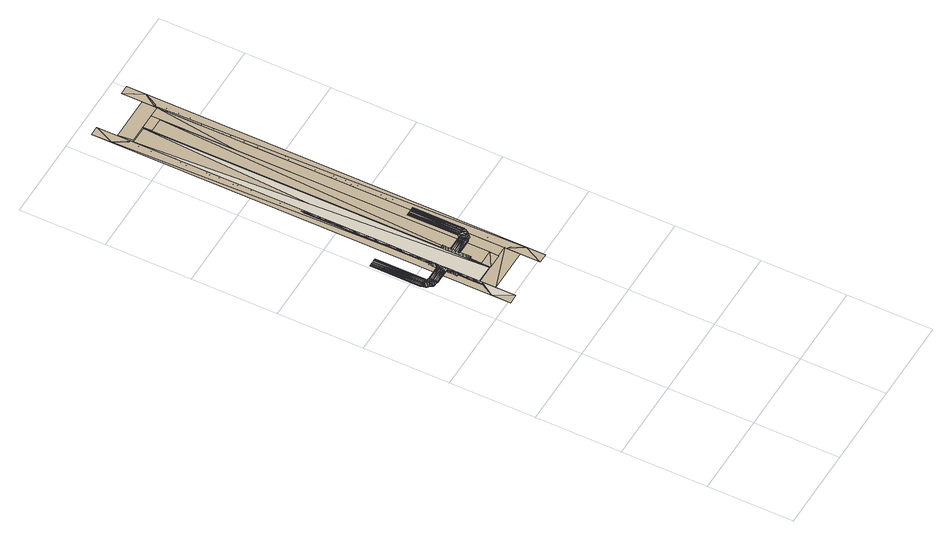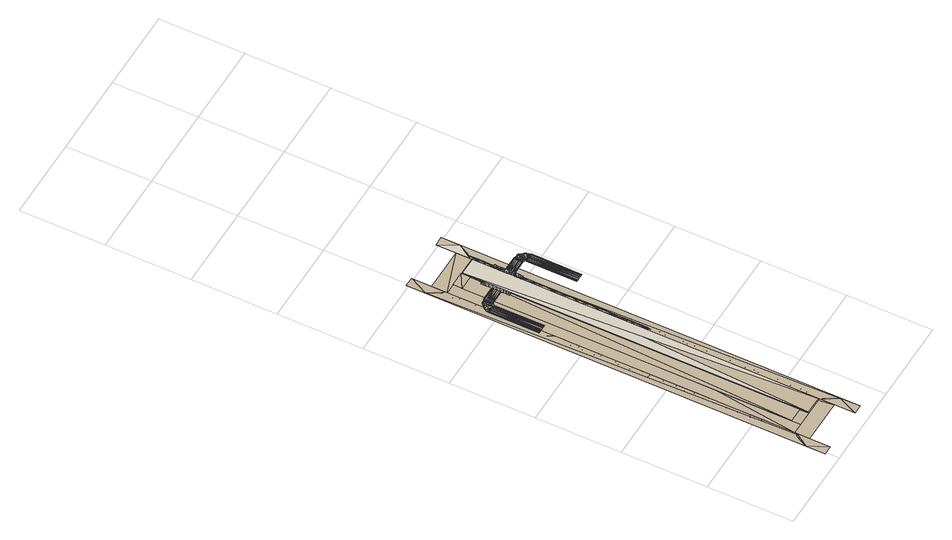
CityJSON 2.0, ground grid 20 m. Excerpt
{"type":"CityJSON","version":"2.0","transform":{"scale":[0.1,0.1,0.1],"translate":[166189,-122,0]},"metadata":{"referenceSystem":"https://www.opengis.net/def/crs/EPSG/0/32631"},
"CityObjects":{
"building1":{"type":"Building","attributes":{"properties":{"Pset_BuildingCommon":{"Reference":"Project Information","NumberOfStoreys":2},"Other":{"Category":"Project Information","Client Name":"Owner","Project Address":"Enter address here","Project Issue Date":"Issue Date","Project Name":"Project Name","Project Number":"Project Number","Project Status":"Project Status"}}},"children":["building1-1"],"geometry":[{"type":"MultiSurface","lod":"2.2","boundaries":[[[0,1,2]],[[1,3,2]],[[4,3,5]],[[6,0,2]],[[3,4,2]],[[4,3,7]],[[2,5,4]],[[8,0,6]],[[9,4,7]],[[6,2,4]],[[6,4,9]],[[9,7,10]],[[11,0,8]],[[12,13,14]],[[8,13,15]],[[16,12,14]],[[17,15,13]],[[9,8,6]],[[17,14,13]],[[18,13,14]],[[19,0,11]],[[20,9,10]],[[18,12,14]],[[21,14,12]],[[17,8,15]],[[8,17,13]],[[22,14,13]],[[18,17,13]],[[16,12,21]],[[22,13,12]],[[17,18,14]],[[8,9,20]],[[12,16,23]],[[24,20,10]],[[25,26,27]],[[21,18,14]],[[22,16,14]],[[28,29,30]],[[31,28,30]],[[18,21,12]],[[22,12,16]],[[28,31,29]],[[31,30,29]],[[28,16,23]],[[32,28,16]],[[18,17,8]],[[12,23,21]],[[16,28,33]],[[22,16,28]],[[34,31,35]],[[36,28,31]],[[16,21,23]],[[37,35,31]],[[38,31,28]],[[17,21,18]],[[37,31,34]],[[37,34,35]],[[32,35,28]],[[35,28,33]],[[36,37,31]],[[39,0,19]],[[36,38,28]],[[16,33,23]],[[23,18,21]],[[28,35,40]],[[38,36,31]],[[22,32,16]],[[36,41,37]],[[32,41,35]],[[28,23,33]],[[20,11,8]],[[42,20,24]],[[22,28,32]],[[38,43,36]],[[41,35,40]],[[28,40,33]],[[44,17,18]],[[35,41,45]],[[44,21,17]],[[35,33,40]],[[44,18,23]],[[32,41,45]],[[46,11,20]],[[42,46,20]],[[35,45,40]],[[47,22,32]],[[41,32,44]],[[22,48,32]],[[41,40,45]],[[48,47,32]],[[44,23,33]],[[49,23,21]],[[22,47,50]],[[22,32,44]],[[22,50,48]],[[41,44,45]],[[47,48,50]],[[32,22,51]],[[49,33,23]],[[44,40,33]],[[32,45,44]],[[51,47,22]],[[46,19,11]],[[52,0,39]],[[53,22,47]],[[44,45,40]],[[44,49,21]],[[32,51,44]],[[46,42,54]],[[53,48,47]],[[49,47,48]],[[22,44,51]],[[49,50,48]],[[55,48,50]],[[49,44,33]],[[53,51,22]],[[56,54,42]],[[51,53,47]],[[19,46,54]],[[49,53,47]],[[53,49,48]],[[55,49,48]],[[49,55,50]],[[53,51,44]],[[51,49,44]],[[49,53,44]],[[51,53,49]],[[57,54,56]],[[58,0,52]],[[54,39,19]],[[59,54,57]],[[54,59,39]],[[57,60,59]],[[61,0,58]],[[60,62,59]],[[59,52,39]],[[60,63,62]],[[62,52,59]],[[64,0,61]],[[65,62,63]],[[65,52,62]],[[63,66,65]],[[67,0,64]],[[65,58,52]],[[68,0,67]],[[66,69,65]],[[58,65,69]],[[66,70,69]],[[71,72,73]],[[69,61,58]],[[70,74,69]],[[74,61,69]],[[74,70,75]],[[76,61,74]],[[75,76,74]],[[77,78,79]],[[76,64,61]],[[76,75,80]],[[80,75,81]],[[76,80,64]],[[80,67,64]],[[78,82,79]],[[83,80,81]],[[67,80,83]],[[83,81,84]],[[67,83,68]]]}]},
"building1-1":{"type":"BuildingInstallation","attributes":{"name":"Doors_IntSgl:810x2110mm:285959","properties":{"Pset_DoorCommon":{"IsExternal":false,"Reference":"810x2110mm","ThermalTransmittance":3.7},"Pset_ManufacturerTypeInformation":{"Manufacturer":"Revit"},"Constraints":{"Level":"Level: Ground Floor","Sill Height":0},"Dimensions":{"Area":2.27,"Volume":0.0756},"Identity Data":{"Mark":"2"},"Other":{"Category":"Doors","Family":"Doors_IntSgl: 810x2110mm","Family and Type":"Doors_IntSgl: 810x2110mm","Head Height":2110,"Host Id":"Basic Wall: Wall-Partn_12P-70MStd-12P","Type":"Doors_IntSgl: 810x2110mm","Type Id":"Doors_IntSgl: 810x2110mm"},"Phasing":{"Phase Created":"New Construction"}}},"parents":["building1"],"geometry":[{"type":"MultiSurface","lod":"2.2","boundaries":[[[85,86,87]],[[88,89,85]],[[90,85,87]],[[91,88,85]],[[92,93,91]],[[94,95,92]],[[94,85,90]],[[94,91,85]],[[94,92,91]],[[91,85,89]],[[91,89,88]],[[92,90,85]],[[92,94,90]],[[92,85,91]],[[96,97,90]],[[96,90,87]],[[86,98,99]],[[86,85,98]],[[99,87,86]],[[99,96,87]],[[85,100,98]],[[85,89,100]],[[89,88,101]],[[89,101,100]],[[91,93,102]],[[91,102,103]],[[93,92,104]],[[93,104,102]],[[105,106,95]],[[105,95,94]],[[106,92,95]],[[106,104,92]],[[107,105,94]],[[107,94,108]],[[88,103,101]],[[88,91,103]],[[105,107,108]],[[105,108,94]],[[106,105,94]],[[106,94,95]],[[92,102,104]],[[92,93,102]],[[104,95,92]],[[104,106,95]],[[93,103,102]],[[93,91,103]],[[91,88,101]],[[91,101,103]],[[89,85,98]],[[89,98,100]],[[85,86,99]],[[85,99,98]],[[97,96,87]],[[97,87,90]],[[96,86,87]],[[96,99,86]],[[88,100,101]],[[88,89,100]],[[97,96,109]],[[100,110,111]],[[112,113,114]],[[110,115,116]],[[110,116,111]],[[98,111,99]],[[117,96,99]],[[98,100,111]],[[112,115,110]],[[110,103,102]],[[118,119,120]],[[121,122,120]],[[110,100,101]],[[110,101,103]],[[123,124,125]],[[110,102,112]],[[124,123,126]],[[127,128,129]],[[130,131,132]],[[112,106,113]],[[102,104,112]],[[119,118,114]],[[133,121,134]],[[113,125,119]],[[114,118,135]],[[118,120,136]],[[127,137,128]],[[114,113,119]],[[129,121,138]],[[127,129,138]],[[139,140,128]],[[122,136,120]],[[139,128,137]],[[121,129,122]],[[131,141,132]],[[120,119,124]],[[112,114,135]],[[139,130,140]],[[107,113,105]],[[118,136,142]],[[118,142,135]],[[124,126,120]],[[117,99,111]],[[121,120,134]],[[132,140,130]],[[126,134,120]],[[96,117,109]],[[143,121,133]],[[138,121,143]],[[104,106,112]],[[119,125,124]],[[105,113,106]],[[135,115,112]],[[107,125,113]],[[114,144,119]],[[144,120,119]],[[144,136,120]],[[114,135,144]],[[142,136,144]],[[135,142,144]],[[145,146,147]],[[148,149,146]],[[148,145,150]],[[148,150,151]],[[148,146,145]],[[152,148,153]],[[154,149,155]],[[154,149,148]],[[154,148,152]],[[155,156,141]],[[155,141,131]],[[149,155,131]],[[149,131,130]],[[139,137,147]],[[139,147,146]],[[146,149,130]],[[146,130,139]],[[137,127,145]],[[137,145,147]],[[127,138,150]],[[127,150,145]],[[133,134,153]],[[133,153,148]],[[143,133,148]],[[143,148,151]],[[154,126,123]],[[154,152,126]],[[152,134,126]],[[152,153,134]],[[138,151,150]],[[138,143,151]],[[152,154,123]],[[152,123,126]],[[134,148,153]],[[134,133,148]],[[153,126,134]],[[153,152,126]],[[133,151,148]],[[133,143,151]],[[143,138,150]],[[143,150,151]],[[127,137,147]],[[127,147,145]],[[137,139,146]],[[137,146,147]],[[155,149,130]],[[155,130,131]],[[149,146,139]],[[149,139,130]],[[156,155,131]],[[156,131,141]],[[138,145,150]],[[138,127,145]],[[157,158,159]],[[160,161,93]],[[160,93,89]],[[160,89,90]],[[160,90,162]],[[160,162,158]],[[162,159,158]],[[163,164,165]],[[161,90,89]],[[161,89,93]],[[160,157,166]],[[160,157,159]],[[160,158,157]],[[160,90,161]],[[160,159,162]],[[167,168,169]],[[170,171,172]],[[170,172,173]],[[168,174,169]],[[175,176,170]],[[176,173,167]],[[176,169,174]],[[176,174,177]],[[176,168,167]],[[176,173,172]],[[176,172,171]],[[176,171,170]],[[176,175,178]],[[176,178,179]],[[176,167,169]],[[176,174,168]],[[176,170,173]],[[166,157,174]],[[166,174,177]],[[157,159,169]],[[157,169,174]],[[167,168,158]],[[167,158,162]],[[159,158,168]],[[159,168,169]],[[173,167,162]],[[173,162,90]],[[172,173,90]],[[172,90,89]],[[171,172,89]],[[171,89,93]],[[170,171,93]],[[170,93,161]],[[160,175,176]],[[160,163,175]],[[176,170,161]],[[176,161,160]],[[163,178,175]],[[163,164,178]],[[164,165,179]],[[164,179,178]],[[165,164,178]],[[165,178,179]],[[164,163,175]],[[164,175,178]],[[170,176,160]],[[170,160,161]],[[163,160,176]],[[163,176,175]],[[171,170,161]],[[171,161,93]],[[172,171,93]],[[172,93,89]],[[173,172,89]],[[173,89,90]],[[167,173,90]],[[167,90,162]],[[158,169,168]],[[158,159,169]],[[168,167,162]],[[168,162,158]],[[159,174,169]],[[159,157,174]],[[157,166,177]],[[157,177,174]],[[28,31,29]],[[28,29,30]],[[37,34,35]],[[37,35,31]],[[36,41,37]],[[36,37,31]],[[31,30,29]],[[31,28,30]],[[38,43,36]],[[38,31,28]],[[38,36,31]],[[34,31,35]],[[37,31,34]],[[36,28,31]],[[36,38,28]],[[30,28,180]],[[30,180,181]],[[182,183,31]],[[182,31,29]],[[29,181,182]],[[29,30,181]],[[183,184,35]],[[183,35,31]],[[184,185,34]],[[184,34,35]],[[186,187,41]],[[186,41,37]],[[187,188,36]],[[187,36,41]],[[38,43,189]],[[38,189,190]],[[43,188,189]],[[43,36,188]],[[191,38,190]],[[191,190,192]],[[185,37,34]],[[185,186,37]],[[38,191,192]],[[38,192,190]],[[43,38,190]],[[43,190,189]],[[188,187,41]],[[188,41,36]],[[36,189,188]],[[36,43,189]],[[187,186,37]],[[187,37,41]],[[186,185,34]],[[186,34,37]],[[184,183,31]],[[184,31,35]],[[183,182,29]],[[183,29,31]],[[28,30,181]],[[28,181,180]],[[30,182,181]],[[30,29,182]],[[185,35,34]],[[185,184,35]],[[181,180,193]],[[194,184,195]],[[196,197,198]],[[194,195,199]],[[194,199,200]],[[182,195,183]],[[181,201,182]],[[183,195,184]],[[200,198,194]],[[187,186,194]],[[202,203,204]],[[205,203,206]],[[184,194,185]],[[185,194,186]],[[207,208,209]],[[194,198,187]],[[207,210,211]],[[212,213,214]],[[197,189,198]],[[198,188,187]],[[196,202,204]],[[215,216,205]],[[204,209,197]],[[202,196,217]],[[202,218,203]],[[219,213,212]],[[204,197,196]],[[214,220,205]],[[220,214,213]],[[212,221,222]],[[206,203,218]],[[219,212,222]],[[206,214,205]],[[207,204,203]],[[196,198,217]],[[195,182,201]],[[192,190,197]],[[223,218,202]],[[217,223,202]],[[203,210,207]],[[224,222,221]],[[211,208,207]],[[224,225,226]],[[216,203,205]],[[201,181,193]],[[216,210,203]],[[224,221,225]],[[215,205,227]],[[227,205,220]],[[188,198,189]],[[204,207,209]],[[197,190,189]],[[217,198,200]],[[209,192,197]],[[228,229,230]],[[231,232,229]],[[231,228,233]],[[231,233,234]],[[231,229,228]],[[235,231,236]],[[237,232,238]],[[237,232,231]],[[237,231,235]],[[237,235,224]],[[237,224,226]],[[219,222,236]],[[219,236,231]],[[235,236,222]],[[235,222,224]],[[213,219,231]],[[213,231,234]],[[220,213,234]],[[220,234,233]],[[216,230,229]],[[216,215,230]],[[215,228,230]],[[215,227,228]],[[238,239,208]],[[238,208,211]],[[232,238,211]],[[232,211,210]],[[229,232,210]],[[229,210,216]],[[227,220,233]],[[227,233,228]],[[239,238,211]],[[239,211,208]],[[238,232,210]],[[238,210,211]],[[215,216,229]],[[215,229,230]],[[232,229,216]],[[232,216,210]],[[227,215,230]],[[227,230,228]],[[220,227,228]],[[220,228,233]],[[219,213,234]],[[219,234,231]],[[222,219,231]],[[222,231,236]],[[235,237,226]],[[235,226,224]],[[236,235,224]],[[236,224,222]],[[213,220,233]],[[213,233,234]],[[16,12,14]],[[32,41,35]],[[32,35,28]],[[32,28,16]],[[12,13,14]],[[47,22,32]],[[48,47,32]],[[47,48,50]],[[22,50,48]],[[22,12,16]],[[22,16,28]],[[22,16,14]],[[22,14,13]],[[22,32,16]],[[22,13,12]],[[22,47,50]],[[22,48,32]],[[22,28,32]],[[17,21,18]],[[44,45,40]],[[44,40,33]],[[18,17,8]],[[53,51,44]],[[23,18,21]],[[49,33,23]],[[49,23,21]],[[49,44,33]],[[49,53,44]],[[44,23,33]],[[44,21,17]],[[44,17,18]],[[44,18,23]],[[44,49,21]],[[51,53,49]],[[51,49,44]],[[8,17,13]],[[8,13,15]],[[17,18,14]],[[17,14,13]],[[16,12,21]],[[16,21,23]],[[18,21,12]],[[18,12,14]],[[28,16,23]],[[28,23,33]],[[35,28,33]],[[35,33,40]],[[41,35,40]],[[41,40,45]],[[32,41,45]],[[32,45,44]],[[51,47,22]],[[51,53,47]],[[22,44,51]],[[22,32,44]],[[53,48,47]],[[53,49,48]],[[49,50,48]],[[49,55,50]],[[55,49,48]],[[55,48,50]],[[49,53,47]],[[49,47,48]],[[32,22,51]],[[32,51,44]],[[53,51,22]],[[53,22,47]],[[41,32,44]],[[41,44,45]],[[35,41,45]],[[35,45,40]],[[28,35,40]],[[28,40,33]],[[16,28,33]],[[16,33,23]],[[21,14,12]],[[21,18,14]],[[12,23,21]],[[12,16,23]],[[18,13,14]],[[18,17,13]],[[17,15,13]],[[17,8,15]],[[78,82,79]],[[78,77,82]],[[77,79,82]],[[77,78,79]],[[240,241,242]],[[243,240,242]],[[244,240,243]],[[245,244,243]],[[3,4,2]],[[1,3,2]],[[0,1,2]],[[246,1,0]],[[6,0,2]],[[8,0,6]],[[11,0,8]],[[19,0,11]],[[39,0,19]],[[52,0,39]],[[58,0,52]],[[61,0,58]],[[64,0,61]],[[67,0,64]],[[68,0,67]],[[242,0,68]],[[242,68,247]],[[242,247,248]],[[242,248,249]],[[242,249,250]],[[242,250,251]],[[242,251,252]],[[242,252,253]],[[243,242,253]],[[245,254,244]],[[254,243,245]],[[241,240,1]],[[241,1,246]],[[241,246,0]],[[241,0,242]],[[9,4,7]],[[83,80,81]],[[255,83,256]],[[255,247,83]],[[257,258,259]],[[260,258,257]],[[261,262,263]],[[264,265,266]],[[66,70,69]],[[267,245,268]],[[65,62,63]],[[74,61,69]],[[63,66,65]],[[255,256,269]],[[262,249,264]],[[261,251,250]],[[268,243,253]],[[270,252,251]],[[59,54,57]],[[6,2,4]],[[59,52,39]],[[8,9,20]],[[46,11,20]],[[268,258,260]],[[253,258,268]],[[6,4,9]],[[9,8,6]],[[24,20,10]],[[42,20,24]],[[20,9,10]],[[46,42,54]],[[268,260,267]],[[244,245,267]],[[4,3,7]],[[245,243,268]],[[258,253,252]],[[271,259,270]],[[272,265,273]],[[264,249,265]],[[58,65,69]],[[65,52,62]],[[9,7,10]],[[247,255,273]],[[70,74,69]],[[69,61,58]],[[66,69,65]],[[65,58,52]],[[252,270,258]],[[271,270,274]],[[259,258,270]],[[261,274,251]],[[54,39,19]],[[60,62,59]],[[67,83,68]],[[247,68,83]],[[57,60,59]],[[60,63,62]],[[76,61,74]],[[74,70,75]],[[76,75,80]],[[19,46,54]],[[56,54,42]],[[57,54,56]],[[265,248,273]],[[20,11,8]],[[272,266,265]],[[265,249,248]],[[266,275,264]],[[275,262,264]],[[273,248,247]],[[272,273,276]],[[273,269,276]],[[269,273,255]],[[80,67,64]],[[256,83,84]],[[83,81,84]],[[67,80,83]],[[76,80,64]],[[80,75,81]],[[76,64,61]],[[75,76,74]],[[261,250,262]],[[262,275,277]],[[263,262,277]],[[278,274,261]],[[278,271,274]],[[274,270,251]],[[249,262,250]],[[62,52,59]],[[54,59,39]],[[46,19,11]],[[42,46,20]],[[261,263,278]],[[7,3,1]],[[10,7,1]],[[24,10,1]],[[42,24,1]],[[56,42,1]],[[240,244,267]],[[240,267,260]],[[240,260,257]],[[240,257,259]],[[240,259,271]],[[240,271,278]],[[240,278,263]],[[1,240,263]],[[1,263,277]],[[1,277,275]],[[1,275,266]],[[1,266,272]],[[1,272,276]],[[1,276,269]],[[1,269,256]],[[1,256,84]],[[1,84,81]],[[1,81,75]],[[1,75,70]],[[1,70,66]],[[1,66,63]],[[1,63,60]],[[1,60,57]],[[1,57,56]],[[2,4,5]],[[4,3,5]],[[279,280,281]],[[279,281,282]],[[283,280,279]],[[284,283,279]],[[285,281,286]],[[285,282,281]],[[280,283,286]],[[280,286,281]],[[284,279,282]],[[284,282,285]],[[283,284,285]],[[283,285,286]],[[287,288,289]],[[290,287,289]],[[291,290,292]],[[291,287,290]],[[293,294,295]],[[296,293,297]],[[296,297,298]],[[296,294,293]],[[299,287,291]],[[300,299,291]],[[301,300,291]],[[302,301,291]],[[303,302,291]],[[304,303,291]],[[305,304,291]],[[306,305,291]],[[294,306,291]],[[294,296,307]],[[294,307,308]],[[294,308,309]],[[294,309,310]],[[294,310,311]],[[294,311,312]],[[294,312,313]],[[294,313,314]],[[294,314,315]],[[294,315,316]],[[294,316,306]],[[288,317,289]],[[287,288,317]],[[288,318,289]],[[318,287,288]],[[289,317,318]],[[318,317,287]],[[293,295,292]],[[293,292,290]],[[294,291,292]],[[294,292,295]],[[319,298,320]],[[321,322,323]],[[324,321,325]],[[324,305,321]],[[326,327,328]],[[329,327,326]],[[330,331,332]],[[333,334,335]],[[336,337,338]],[[339,288,340]],[[341,342,343]],[[338,344,314]],[[343,336,341]],[[324,325,345]],[[303,333,330]],[[332,301,302]],[[340,287,299]],[[346,300,301]],[[347,348,349]],[[296,298,307]],[[347,312,311]],[[308,319,350]],[[309,350,351]],[[340,326,328]],[[299,326,340]],[[307,298,319]],[[319,308,307]],[[350,352,353]],[[354,352,350]],[[350,319,354]],[[348,351,353]],[[340,328,339]],[[339,289,288]],[[320,298,297]],[[340,288,287]],[[326,299,300]],[[355,329,346]],[[356,334,357]],[[334,333,303]],[[313,341,338]],[[312,342,341]],[[354,319,320]],[[305,324,357]],[[337,344,338]],[[338,314,313]],[[336,338,341]],[[341,313,312]],[[300,346,326]],[[355,346,358]],[[329,326,346]],[[358,301,332]],[[348,311,310]],[[359,342,347]],[[321,306,316]],[[305,306,321]],[[349,359,347]],[[359,343,342]],[[314,344,360]],[[344,337,361]],[[322,360,361]],[[348,310,351]],[[348,362,349]],[[353,362,348]],[[304,357,334]],[[308,350,309]],[[356,335,334]],[[334,303,304]],[[335,363,333]],[[363,330,333]],[[357,304,305]],[[364,356,357]],[[357,345,364]],[[345,357,324]],[[322,316,315]],[[365,325,321]],[[323,365,321]],[[316,322,321]],[[360,322,315]],[[322,361,323]],[[360,315,314]],[[344,361,360]],[[302,330,332]],[[366,331,330]],[[363,366,330]],[[367,358,332]],[[367,355,358]],[[301,358,346]],[[302,303,330]],[[347,342,312]],[[348,347,311]],[[309,351,310]],[[350,353,351]],[[367,332,331]],[[339,290,289]],[[328,290,339]],[[327,290,328]],[[329,290,327]],[[355,290,329]],[[293,359,349]],[[293,349,362]],[[293,362,353]],[[293,353,352]],[[293,352,354]],[[293,354,320]],[[297,293,320]],[[293,290,355]],[[293,355,367]],[[293,367,331]],[[293,331,366]],[[293,366,363]],[[293,363,335]],[[293,335,356]],[[293,356,364]],[[293,364,345]],[[293,345,325]],[[293,325,365]],[[293,365,323]],[[293,323,361]],[[293,361,337]],[[293,337,336]],[[293,336,343]],[[293,343,359]],[[297,368,298]],[[298,368,296]],[[296,298,369]],[[369,298,297]],[[73,72,370]],[[73,370,371]],[[72,372,373]],[[72,373,370]],[[373,371,370]],[[373,374,371]],[[71,73,371]],[[71,371,374]],[[71,72,73]],[[71,372,72]],[[372,71,374]],[[372,374,373]]]}]}
},
"vertices":[
[77,595,0],[55,639,0],[77,672,0],[71,668,0],[73,671,0],[73,670,0],[77,700,0],[71,695,0],[77,726,0],[73,713,0],[71,722,0],[77,754,0],[68,736,0],[68,727,0],[68,731,0],[68,726,0],[68,743,0],[77,727,0],[77,731,0],[77,782,0],[73,752,0],[77,736,0],[68,784,0],[77,743,0],[71,750,0],[77,1530,0],[77,633,0],[77,1,0],[68,752,0],[68,755,0],[68,753,0],[68,757,0],[68,776,0],[77,752,0],[68,763,0],[68,760,0],[68,771,0],[68,765,0],[68,773,0],[77,829,0],[77,760,0],[68,768,0],[71,777,0],[68,772,0],[77,776,0],[77,768,0],[73,778,0],[68,788,0],[68,792,0],[77,792,0],[68,793,0],[77,784,0],[77,877,0],[77,788,0],[73,805,0],[77,793,0],[71,805,0],[71,833,0],[77,928,0],[73,845,0],[71,859,0],[77,979,0],[73,878,0],[71,887,0],[77,1031,0],[73,908,0],[71,929,0],[77,1056,0],[77,1082,0],[73,951,0],[71,972,0],[77,1521,0],[77,678,0],[77,642,0],[73,981,0],[71,1014,0],[74,1012,0],[77,1483,0],[77,680,0],[120,680,0],[73,1043,0],[71,1056,0],[120,1483,0],[73,1092,0],[71,1084,0],
[128,757,0],[128,755,0],[128,753,0],[128,763,0],[128,760,0],[128,752,0],[128,765,0],[128,771,0],[128,768,0],[128,773,0],[128,772,0],[162,753,0],[162,752,0],[162,757,0],[162,755,0],[162,760,0],[162,763,0],[162,768,0],[162,765,0],[162,771,0],[162,773,0],[162,772,0],[162,774,0],[128,774,0],[163,752,0],[169,757,0],[169,754,0],[169,762,0],[166,771,0],[172,764,0],[175,755,0],[172,754,0],[165,753,0],[177,763,0],[171,770,0],[176,768,0],[182,772,0],[185,765,0],[167,779,0],[170,775,0],[165,775,0],[169,779,0],[181,779,0],[188,772,0],[186,768,0],[188,779,0],[189,779,0],[189,777,0],[173,779,0],[171,779,0],[177,757,0],[183,763,0],[184,779,0],[179,779,0],[186,779,0],[189,776,0],[190,779,0],[181,761,0],[175,779,0],[179,763,0],[181,896,0],[186,896,0],[184,896,0],[173,896,0],[188,896,0],[179,896,0],[175,896,0],[169,896,0],[171,896,0],[167,896,0],[189,896,0],[190,896,0],[128,727,0],[128,736,0],[128,731,0],[128,784,0],[128,776,0],[128,743,0],[128,788,0],[128,792,0],[128,793,0],[128,726,0],[120,743,0],[120,736,0],[120,731,0],[120,776,0],[120,768,0],[120,760,0],[120,752,0],[120,727,0],[120,788,0],[120,784,0],[120,726,0],[120,792,0],[120,793,0],[35,752,0],[35,753,0],[35,755,0],[35,757,0],[35,760,0],[35,763,0],[35,765,0],[35,768,0],[35,771,0],[35,772,0],[35,773,0],[68,774,0],[35,774,0],[33,752,0],[28,757,0],[27,754,0],[24,764,0],[30,771,0],[27,762,0],[24,754,0],[20,755,0],[30,753,0],[18,763,0],[19,768,0],[25,770,0],[14,772,0],[10,765,0],[26,775,0],[29,779,0],[30,775,0],[27,779,0],[28,779,0],[8,772,0],[15,779,0],[9,768,0],[24,779,0],[26,779,0],[18,757,0],[13,763,0],[13,779,0],[18,779,0],[8,776,0],[10,779,0],[16,761,0],[8,779,0],[7,777,0],[7,779,0],[20,779,0],[20,896,0],[26,896,0],[24,896,0],[13,896,0],[27,896,0],[18,896,0],[15,896,0],[8,896,0],[10,896,0],[7,896,0],[28,896,0],[29,896,0],[55,1524,0],[55,1569,0],[77,1569,0],[77,1491,0],[71,1496,0],[73,1492,0],[55,595,0],[77,1133,0],[77,1183,0],[77,1235,0],[77,1286,0],[77,1337,0],[77,1388,0],[77,1440,0],[73,1493,0],[73,1125,0],[71,1112,0],[71,1413,0],[73,1417,0],[71,1386,0],[71,1440,0],[73,1312,0],[73,1282,0],[71,1303,0],[73,1239,0],[74,1208,0],[71,1221,0],[71,1468,0],[73,1455,0],[71,1139,0],[73,1372,0],[71,1358,0],[71,1193,0],[73,1177,0],[73,1342,0],[71,1249,0],[71,1166,0],[71,1276,0],[71,1331,0],[122,678,0],[122,699,0],[157,699,0],[157,678,0],[122,1465,0],[122,1486,0],[157,1486,0],[157,1465,0],[183,672,0],[186,671,0],[190,668,0],[205,639,0],[183,595,0],[205,595,0],[205,1524,0],[183,1569,0],[205,1569,0],[183,1491,0],[190,1496,0],[186,1492,0],[183,723,0],[183,774,0],[183,826,0],[183,877,0],[183,928,0],[183,979,0],[183,1031,0],[183,1082,0],[183,1464,0],[183,1436,0],[183,1408,0],[183,1382,0],[183,1334,0],[183,1286,0],[183,1235,0],[183,1183,0],[183,1133,0],[183,1107,0],[186,670,0],[188,670,0],[186,1450,0],[190,1468,0],[186,1072,0],[186,1120,0],[190,1106,0],[186,1037,0],[190,1052,0],[186,746,0],[190,750,0],[190,722,0],[190,777,0],[186,881,0],[190,859,0],[186,851,0],[186,923,0],[186,955,0],[190,942,0],[190,1233,0],[190,1191,0],[186,1212,0],[190,695,0],[186,709,0],[186,1254,0],[186,1285,0],[190,1276,0],[186,1182,0],[190,1024,0],[186,791,0],[186,1317,0],[186,1357,0],[190,1331,0],[186,1411,0],[186,1384,0],[190,1413,0],[190,1386,0],[190,1440,0],[190,805,0],[190,969,0],[186,986,0],[186,822,0],[190,1303,0],[186,1151,0],[190,1149,0],[190,1358,0],[190,915,0],[190,996,0],[190,1079,0],[190,887,0],[190,833,0],[188,1492,0],[188,1493,0],[183,678,0],[183,642,0],[77,1486,0],[183,1486,0],[183,1521,0]
]}
